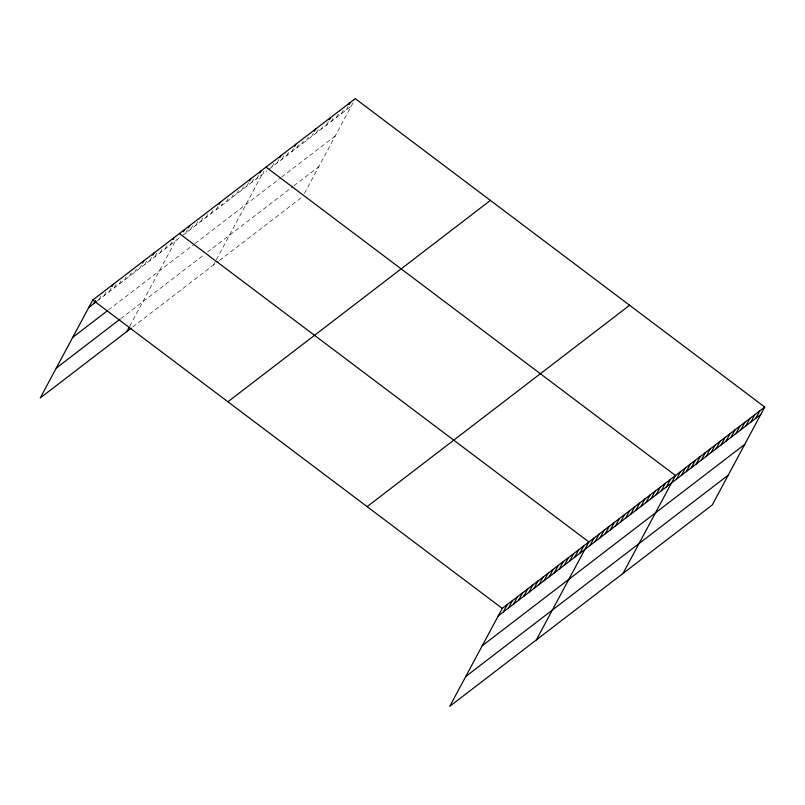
<?xml version="1.0" encoding="UTF-8"?>
<svg xmlns="http://www.w3.org/2000/svg" width="805" height="805" viewBox="0 0 805 805"><rect width="100%" height="100%" fill="white"/><g stroke="black" fill="none" stroke-linecap="round" stroke-linejoin="round"><path stroke-width="0.6" stroke-dasharray="4.03 3.02" d="M98.945 299.681L102.386 293.262M104.036 295.777L107.478 289.347M109.138 291.863L112.006 286.51M114.23 287.959L117.671 281.529M119.321 284.044L121.042 280.834M124.423 280.14L126.144 276.93M129.514 276.226L131.235 273.016M134.606 272.321L136.337 269.112M139.708 268.417L141.428 265.197M144.799 264.503L146.52 261.293M149.901 260.599L151.622 257.379M154.993 256.684L158.434 250.264M160.084 252.78L161.815 249.56M165.186 248.866L166.907 245.656M170.278 244.962L171.998 241.752M129.736 326.176L176.526 238.914M185.563 233.229L188.44 227.875M190.664 229.324L194.106 222.894M195.756 225.41L199.207 218.99M200.858 221.506L204.299 215.086M205.949 217.602L207.67 214.382M211.041 213.687L212.772 210.477M216.143 209.783L217.863 206.563M221.234 205.869L222.381 203.725M226.326 201.964L228.056 198.744M231.427 198.05L233.148 194.84M236.519 194.146L239.971 187.716M241.621 190.232L245.062 183.812M246.712 186.327L249.58 180.974M251.804 182.413L253.535 179.203M256.906 178.509L258.626 175.299M213.496 265.056L215.79 260.79M216.354 259.723L263.718 171.385M271.919 166.987L275.36 160.567M276.87 163.184L279.748 157.83M281.831 159.38L285.282 152.96M286.791 155.586L288.512 152.366M291.752 151.783L293.473 148.563M296.703 147.979L298.434 144.759M301.664 144.176L303.384 140.956M306.625 140.372L308.345 137.152M311.585 136.568L313.306 133.348M316.536 132.765L318.267 129.545M321.497 128.961L322.644 126.818M326.458 125.157L329.325 119.794M331.419 121.354L333.139 118.134M336.379 117.55L339.821 111.12M341.33 113.747L344.781 107.317M346.291 109.943L349.159 104.58M304.461 193.391L354.693 99.709M97.244 300.99L180.471 237.143M182.172 235.835L266.958 170.791M268.94 169.271L351.252 106.139M108.413 309.985L194.186 244.187M195.041 243.543L280.704 177.825M281.69 177.06L335.242 135.985M120.8 318.589L204.027 254.752M207.428 252.146L292.97 186.519M293.966 185.754L318.75 166.736M132.815 326.941L218.457 261.253M219.453 260.488L302.75 196.591"/><path stroke-width="1.21" d="M764.75 407.048L502.25 608.409L449.733 706.357L712.234 504.997L764.75 407.048L355.267 98.643L92.766 300.003L40.25 397.952L131.124 328.249M93.843 303.596L95.574 300.376M112.006 286.51L113.153 284.366M142.576 263.054L143.723 260.921M152.769 255.245L153.916 253.102M173.145 239.608L174.303 237.465M126.878 331.499L129.162 327.243M183.339 231.79L184.486 229.646M188.44 227.875L189.588 225.732M219.01 204.43L220.157 202.286M249.58 180.974L250.727 178.831M259.774 173.156L260.921 171.012M279.748 157.83L280.895 155.697M294.62 146.419L295.767 144.286M314.453 131.205L315.6 129.072M329.325 119.794L330.473 117.661M349.159 104.58L350.306 102.446M503.326 612.001L507.351 604.505M508.428 608.087L512.443 600.59M513.52 604.183L517.535 596.686M518.611 600.268L522.636 592.772M523.713 596.364L527.728 588.868M528.805 592.45L532.83 584.963M533.896 588.546L537.921 581.049M538.998 584.641L543.013 577.145M544.089 580.727L548.114 573.23M549.191 576.823L553.206 569.326M554.283 572.908L558.298 565.412M559.374 569.004L563.399 561.508M564.476 565.09L568.491 557.593M569.568 561.186L573.593 553.689M574.669 557.271L578.684 549.775M579.761 553.367L583.776 545.871M536.351 639.915L588.878 541.956L179.394 233.551M589.954 545.548L593.969 538.052M595.046 541.634L599.071 534.148M600.148 537.73L604.163 530.233M605.239 533.826L609.254 526.329M610.331 529.911L614.356 522.415M615.433 526.007L619.448 518.511M620.524 522.093L624.549 514.596M625.626 518.189L629.641 510.692M630.717 514.274L634.732 506.778M635.809 510.37L639.834 502.873M640.911 506.456L644.926 498.959M646.002 502.551L650.027 495.055M651.094 498.637L655.119 491.141M656.196 494.733L660.211 487.236M661.287 490.819L665.312 483.332M666.389 486.914L670.404 479.418M622.979 573.462L675.496 475.514L266.022 167.108M676.442 479.206L680.456 471.71M681.402 475.403L685.417 467.906M686.353 471.599L690.378 464.103M691.314 467.796L695.329 460.299M696.275 463.992L700.29 456.495M701.236 460.188L705.25 452.692M706.186 456.385L710.211 448.888M711.147 452.581L715.162 445.085M716.108 448.777L720.123 441.281M721.069 444.974L725.084 437.477M726.019 441.17L730.044 433.674M730.98 437.367L734.995 429.87M735.941 433.563L739.956 426.066M740.902 429.759L744.917 422.263M745.853 425.956L749.878 418.459M750.813 422.152L754.828 414.656M755.774 418.348L759.789 410.852M88.751 307.5L96.399 301.634M72.742 337.355L107.568 310.639M56.259 368.106L119.945 319.243M227.895 401.776L490.396 200.415M367.12 506.637L629.621 305.266M498.235 615.906L760.735 414.545M482.225 645.761L744.726 444.39M465.733 676.512L728.233 475.141M92.766 300.003L502.25 608.409"/></g></svg>
